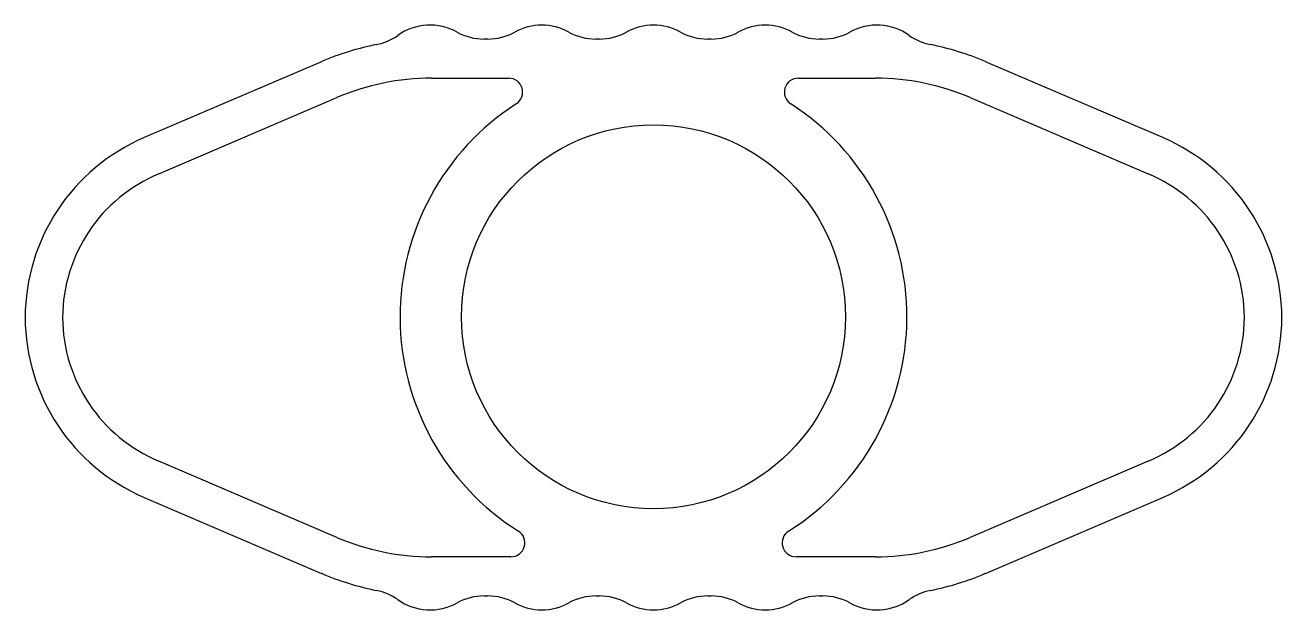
# Model space of a CAD drawing. Extents: x 2364.7 to 2409.7, y 1145.9 to 1166.9.
import ezdxf

# ---------------------------------------------------------------- set-up
doc = ezdxf.new("R2010")
doc.units = 0
doc.layers.get('0').update_dxf_attribs({"linetype": 'CONTINUOUS'})

msp = doc.modelspace()

# ---------------------------------------------------------------- linework, layer by layer
for p, q in [((2381.216, 1166.353), (2381.089, 1166.353)), ((2385.216, 1166.353), (2385.089, 1166.353)), ((2389.216, 1166.353), (2389.089, 1166.353)), ((2393.216, 1166.353), (2393.089, 1166.353)), ((2375.265, 1165.543), (2368.916, 1162.821)), ((2405.388, 1162.821), (2399.04, 1165.543)), ((2379.206, 1164.953), (2381.967, 1164.953)), ((2392.337, 1164.953), (2395.098, 1164.953)), ((2369.444, 1161.524), (2375.816, 1164.257)), ((2398.488, 1164.257), (2404.861, 1161.524)), ((2375.816, 1148.499), (2369.444, 1151.232)), ((2404.861, 1151.232), (2398.488, 1148.499)), ((2368.916, 1149.935), (2375.265, 1147.212)), ((2399.04, 1147.212), (2405.388, 1149.935)), ((2382.046, 1147.803), (2379.206, 1147.803)), ((2395.098, 1147.803), (2392.258, 1147.803)), ((2381.089, 1146.403), (2381.216, 1146.403)), ((2385.089, 1146.403), (2385.216, 1146.403)), ((2389.089, 1146.403), (2389.216, 1146.403)), ((2393.089, 1146.403), (2393.216, 1146.403))]:
    msp.add_line(p, q)
msp.add_circle((2387.152, 1156.403), 6.875)
for centre, radius, start, end in [((2379.152, 1164.853), 2, 61.045, 125.2977), ((2383.152, 1164.853), 2, 61.045, 118.955), ((2387.152, 1164.853), 2, 61.045, 118.955), ((2391.152, 1164.853), 2, 61.045, 118.955), ((2395.152, 1164.853), 2, 54.7023, 118.9554), ((2376.841, 1168.117), 2, 281.3657, 305.2972), ((2381.089, 1168.353), 2, 241.045, 270), ((2381.216, 1168.353), 2, 270, 298.955), ((2385.089, 1168.353), 2, 241.045, 270), ((2385.216, 1168.353), 2, 270, 298.955), ((2389.089, 1168.353), 2, 241.045, 270), ((2389.216, 1168.353), 2, 270, 298.955), ((2393.089, 1168.353), 2, 241.045, 270), ((2393.216, 1168.353), 2, 270, 298.955), ((2397.463, 1168.117), 2, 234.7019, 258.6332), ((2379.206, 1156.353), 10, 101.3667, 113.211), ((2395.098, 1156.353), 10, 66.7893, 78.6338), ((2379.206, 1156.353), 8.6, 90.0001, 113.2108), ((2381.967, 1164.453), 0.5, 302.7874, 89.9998), ((2392.337, 1164.453), 0.5, 90.0002, 237.2125), ((2395.098, 1156.353), 8.6, 66.7892, 89.9999), ((2387.152, 1156.403), 9.075, 122.7867, 237.7742), ((2387.152, 1156.403), 9.075, 302.2258, 57.2134), ((2371.69, 1156.353), 7.038, 113.211, 179.7951), ((2402.614, 1156.353), 7.038, 0.205, 66.789), ((2371.593, 1156.353), 5.6, 112.575, 179.7312), ((2402.711, 1156.353), 5.6, 0.2429, 67.4249), ((2371.69, 1156.403), 7.038, 180.205, 246.789), ((2371.593, 1156.403), 5.6, 180.2429, 247.4249), ((2402.711, 1156.403), 5.6, 292.575, 359.7312), ((2402.614, 1156.403), 7.038, 293.211, 359.7951), ((2379.206, 1156.403), 8.6, 246.7892, 269.9999), ((2382.046, 1148.303), 0.5, 270.0005, 57.7755), ((2392.258, 1148.303), 0.5, 122.2258, 270), ((2395.098, 1156.403), 8.6, 270.0001, 293.2108), ((2379.206, 1156.403), 10, 246.7891, 258.6334), ((2395.098, 1156.403), 10, 281.3664, 293.2108), ((2376.841, 1144.638), 2, 54.7024, 78.6339), ((2397.463, 1144.638), 2, 101.3657, 125.2972), ((2379.152, 1147.903), 2, 234.7023, 298.955), ((2381.089, 1144.403), 2, 90, 118.955), ((2381.216, 1144.403), 2, 61.045, 90), ((2383.152, 1147.903), 2, 241.045, 298.955), ((2385.089, 1144.403), 2, 90, 118.955), ((2385.216, 1144.403), 2, 61.045, 90), ((2387.152, 1147.903), 2, 241.045, 298.955), ((2389.089, 1144.403), 2, 90, 118.955), ((2389.216, 1144.403), 2, 61.045, 90), ((2391.152, 1147.903), 2, 241.045, 298.955), ((2393.089, 1144.403), 2, 90, 118.955), ((2393.216, 1144.403), 2, 61.045, 90), ((2395.152, 1147.903), 2, 241.045, 305.2977)]:
    msp.add_arc(centre, radius, start, end)

doc.saveas('drawing.dxf')
